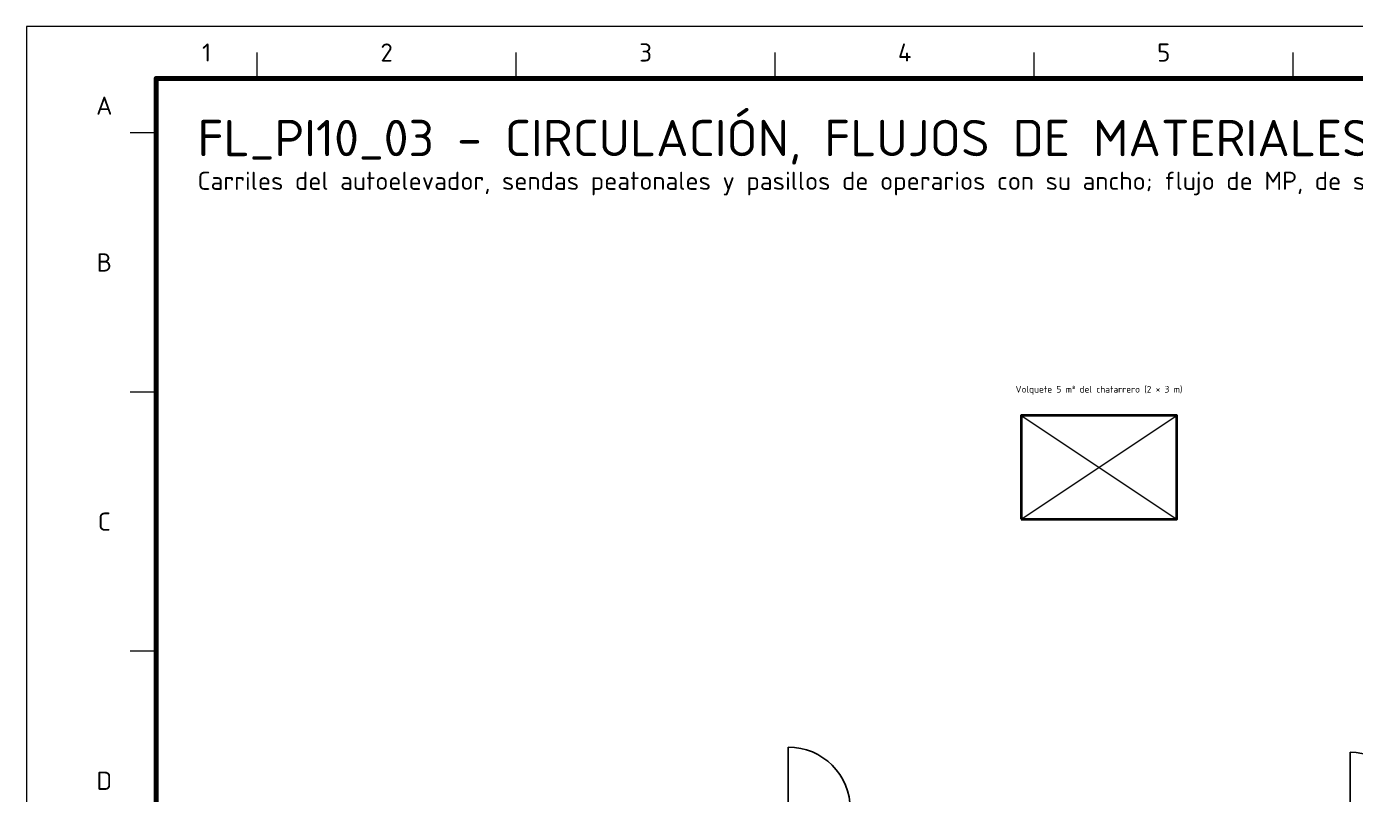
# Model space of a CAD drawing. Header units: millimetres. Extents: x 0 to 1189, y 0 to 841.
# Drawn here: x 0 to 256.5, y 692.9 to 841 of the extents above; entities that cross this region are included whole.
import ezdxf
from ezdxf.enums import TextEntityAlignment as Align

# ---------------------------------------------------------------- set-up
doc = ezdxf.new("R2010")
doc.units = ezdxf.units.MM
for name, color, linetype, lineweight in [('06-TEXTO', 7, 'CONTINUOUS', 25), ('07-RECUADRO', 7, 'CONTINUOUS', 70), ('08-FINA', 5, 'CONTINUOUS', 18), ('A-ABERTURA', 7, 'CONTINUOUS', 25), ('A-EQUIPO-FINO', 8, 'CONTINUOUS', 13), ('A-TEXTO', 7, 'CONTINUOUS', 18)]:
    doc.layers.add(name, color=color, linetype=linetype, lineweight=lineweight)
doc.layers.add('A-EQUIPO', color=30, linetype='CONTINUOUS', lineweight=35, true_color=0xe67800)
doc.styles.add('ISO3098', font='isocpeur.ttf')

msp = doc.modelspace()

# ---------------------------------------------------------------- linework, layer by layer
at = {"layer": '07-RECUADRO'}
msp.add_lwpolyline([(25, 10), (1179, 10), (1179, 831), (25, 831)], close=True, dxfattribs=at)
at = {"layer": '08-FINA'}
for p, q in [((44.5, 831), (44.5, 836)), ((94.5, 831), (94.5, 836)), ((144.5, 831), (144.5, 836)), ((194.5, 831), (194.5, 836)), ((244.5, 831), (244.5, 836)), ((25, 820.5), (20, 820.5)), ((25, 770.5), (20, 770.5)), ((25, 720.5), (20, 720.5))]:
    msp.add_line(p, q, dxfattribs=at)
msp.add_lwpolyline([(0, 0), (1189, 0), (1189, 841), (0, 841)], close=True, dxfattribs=at)
at = {"layer": 'A-ABERTURA'}
for p, q in [((147, 690), (147, 702)), ((255.5, 690), (255.5, 701))]:
    msp.add_line(p, q, dxfattribs=at)
for centre, radius in [((147, 690), 12), ((255.5, 690), 11)]:
    msp.add_arc(centre, radius, 0, 90, dxfattribs=at)
at = {"layer": 'A-EQUIPO'}
msp.add_lwpolyline([(192, 746), (222, 746), (222, 766), (192, 766)], close=True, dxfattribs=at)
at = {"layer": 'A-EQUIPO-FINO'}
for p, q in [((192, 746), (222, 766)), ((192, 766), (222, 746))]:
    msp.add_line(p, q, dxfattribs=at)

# ---------------------------------------------------------------- texts
at = {"layer": '06-TEXTO', "style": 'ISO3098'}
for s, p in [('1', (34.75, 836)), ('2', (69.5, 836)), ('3', (119.5, 836)), ('4', (169.5, 836)), ('5', (219.5, 836)), ('A', (15, 825.75)), ('B', (15, 795.5)), ('C', (15, 745.5)), ('D', (15, 695.5))]:
    msp.add_text(s, height=3.5, dxfattribs=at).set_placement(p, align=Align.MIDDLE_CENTER)
at = {"layer": 'A-TEXTO', "style": 'ISO3098'}
for s, height, p in [('FL_PI10_03 - CIRCULACIÓN, FLUJOS DE MATERIALES Y RECORRIDOS DEL PERSONAL', 7, (33, 823)), ('Carriles del autoelevador, sendas peatonales y pasillos de operarios con su ancho; flujo de MP, de semielaborado y de PT; hilos del personal desde los vestuarios.', 3.5, (33, 813))]:
    msp.add_text(s, height=height, dxfattribs=at).set_placement(p, align=Align.TOP_LEFT)
msp.add_text('Volquete 5 m³ del chatarrero (2 × 3 m)', height=1.3, dxfattribs=at).set_placement((207, 770), align=Align.BOTTOM_CENTER)

doc.saveas('drawing.dxf')
